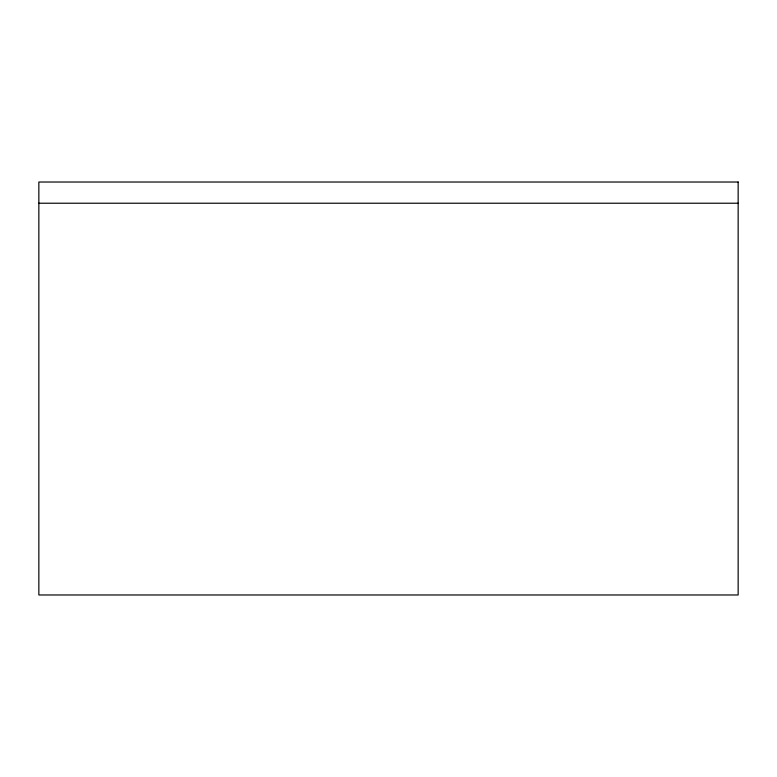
<?xml version="1.0" encoding="UTF-8"?>
<svg xmlns="http://www.w3.org/2000/svg" width="777" height="777" viewBox="0 0 777 777"><rect width="100%" height="100%" fill="white"/><g stroke="black" fill="none" stroke-linecap="round" stroke-linejoin="round"><path stroke-width="1.17" d="M38.85 203.224L738.15 203.224M738.15 182.022L38.85 182.022L38.85 594.978L738.15 594.978L738.15 182.022"/></g></svg>
